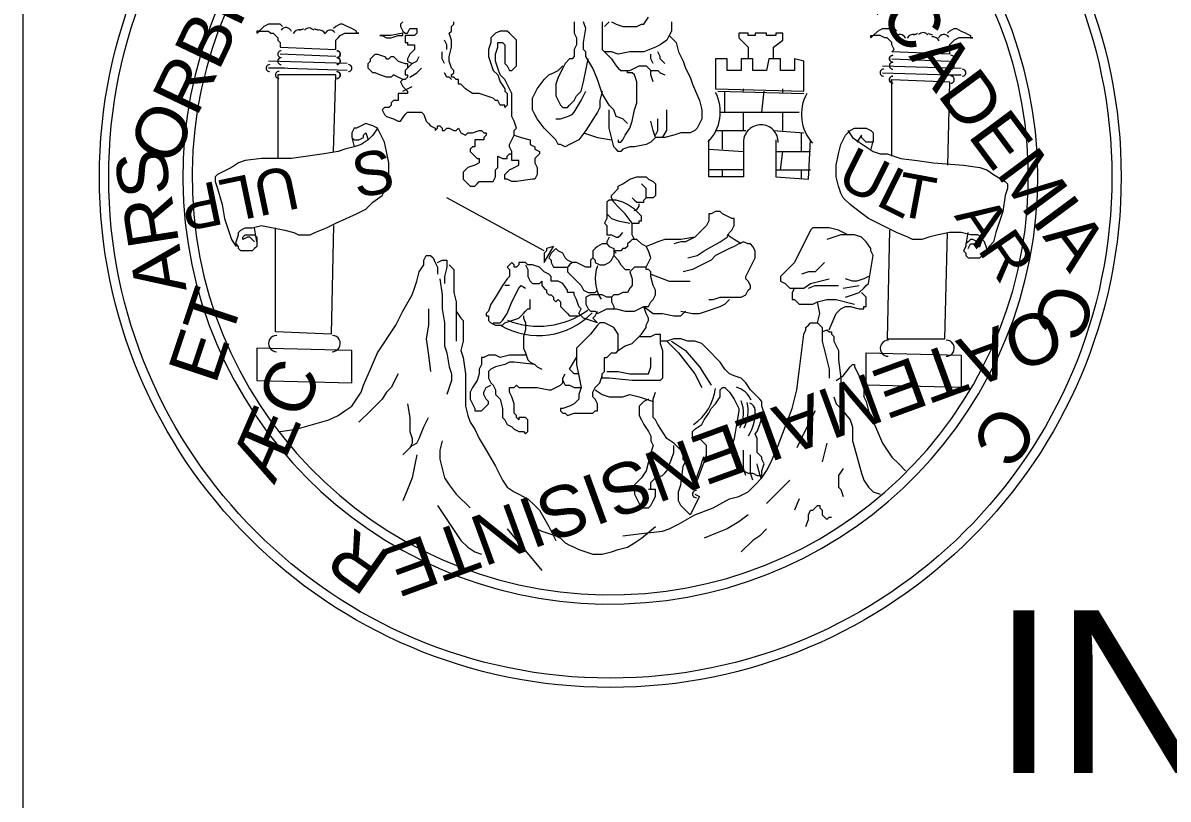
# Model space of a CAD drawing. Header units: millimetres. Extents: x -10 to 320, y -26 to 94.
# Drawn here: x 27.284 to 29.377, y -9.499 to -8.08 of the extents above; entities that cross this region are included whole.
import ezdxf

# ---------------------------------------------------------------- set-up
doc = ezdxf.new("R2010")
doc.units = ezdxf.units.MM
doc.header["$LTSCALE"] = 0.05
for name, color, linetype in [('PDF_0', 7, 'Continuous'), ('PDF_0.2', 7, 'Continuous'), ('PDF_COTAS', 7, 'Continuous'), ('PDF_Text', 7, 'Continuous')]:
    doc.layers.add(name, color=color, linetype=linetype)
doc.styles.add('PDF BaskOldFace', font='arial.ttf')
doc.styles.add('PDF TimesNewRomanPSMT', font='arial.ttf')

msp = doc.modelspace()

# ---------------------------------------------------------------- linework, layer by layer
at = {"layer": 'PDF_0', "lineweight": 18}
msp.add_lwpolyline([(39.2819, -8.3104), (39.2819, -7.3113), (27.2843, -7.3113), (27.2843, -14.9644), (39.2819, -14.9644)], close=True, dxfattribs=at)
at = {"layer": 'PDF_0.2', "lineweight": 9}
for points in [[(28.3596, -8.0775), (28.3681, -8.0818), (28.3808, -8.086), (28.3935, -8.086), (28.4062, -8.086), (28.4147, -8.0818), (28.4189, -8.0818), (28.4274, -8.0691)], [(27.7585, -8.086), (27.7542, -8.0818), (27.7458, -8.0818), (27.7415, -8.0818), (27.7331, -8.0818), (27.7246, -8.086), (27.7161, -8.0945), (27.7119, -8.0945), (27.7119, -8.0987), (27.7161, -8.0945), (27.7246, -8.0945), (27.7331, -8.0945), (27.7373, -8.0987), (27.7415, -8.0987), (27.75, -8.1072), (27.75, -8.1114), (27.7542, -8.1156), (27.7542, -8.1241), (27.8559, -8.1283), (27.8559, -8.1199), (27.8559, -8.1114), (27.8601, -8.1072), (27.8643, -8.1029), (27.8728, -8.0987), (27.877, -8.0987), (27.8855, -8.0987), (27.894, -8.0987), (27.8982, -8.0987), (27.894, -8.0987), (27.894, -8.0945), (27.8855, -8.0902), (27.877, -8.086), (27.8686, -8.0818), (27.8643, -8.0818), (27.8559, -8.086), (27.8516, -8.0902)], [(27.9786, -8.0775), (27.9744, -8.0818), (27.9744, -8.086), (27.9786, -8.0945), (27.9829, -8.0987), (27.9871, -8.0987), (27.9913, -8.0902), (27.9956, -8.0902), (27.9998, -8.0902), (28.004, -8.0902), (28.004, -8.0945), (28.004, -8.0987), (27.9998, -8.1029), (27.9956, -8.1029), (27.9871, -8.1029), (27.9829, -8.1029), (27.9829, -8.1072), (27.9829, -8.1156), (27.9871, -8.1156), (27.9871, -8.1199), (27.9956, -8.1199), (27.9998, -8.1199), (27.9998, -8.1241), (27.9998, -8.1283), (27.9956, -8.1326), (27.9913, -8.1368), (27.9871, -8.1453), (27.9871, -8.1495), (27.9956, -8.1537), (27.9913, -8.158), (27.9871, -8.1622), (27.9829, -8.1664), (27.9829, -8.1707), (27.9829, -8.1749), (27.9871, -8.1749), (27.9871, -8.1791), (27.9829, -8.1834), (27.9786, -8.1834), (27.9744, -8.1876), (27.9786, -8.1961), (27.9829, -8.2003), (27.9871, -8.2045), (27.9871, -8.2088), (27.9829, -8.2088), (27.9786, -8.2088), (27.9744, -8.2088), (27.9702, -8.2088), (27.9702, -8.213), (27.9702, -8.2172), (27.9702, -8.2215), (27.9659, -8.2215), (27.9617, -8.2215), (27.9575, -8.2257), (27.9575, -8.2299), (27.9532, -8.2342), (27.9448, -8.2342), (27.9405, -8.2384), (27.9448, -8.2469), (27.949, -8.2511), (27.9617, -8.2553), (27.9702, -8.2596), (27.9744, -8.2596), (27.9829, -8.2469), (27.9871, -8.2426), (27.9913, -8.2426), (28.004, -8.2426), (28.0125, -8.2426), (28.0167, -8.2469), (28.021, -8.2596), (28.0252, -8.2638), (28.0294, -8.268), (28.0379, -8.2723), (28.0379, -8.2765), (28.0421, -8.2723), (28.0421, -8.268), (28.0464, -8.268), (28.0506, -8.2723), (28.0506, -8.2765), (28.0548, -8.2765), (28.0591, -8.2723), (28.0633, -8.2723), (28.0718, -8.2765), (28.076, -8.2765), (28.0802, -8.2723), (28.0845, -8.2807), (28.0929, -8.285), (28.0972, -8.2807), (28.1056, -8.2807), (28.1183, -8.2765), (28.1226, -8.2765), (28.1268, -8.2807), (28.131, -8.2807), (28.131, -8.285), (28.1268, -8.2892), (28.1268, -8.2934), (28.1226, -8.2934), (28.1183, -8.2934), (28.1099, -8.2934), (28.1099, -8.2977), (28.1099, -8.3061), (28.1056, -8.3061), (28.1014, -8.3104), (28.1014, -8.3146), (28.1056, -8.3188), (28.1099, -8.3231), (28.1141, -8.3273), (28.1183, -8.3273), (28.1183, -8.3315), (28.1183, -8.3358), (28.1099, -8.34), (28.0972, -8.3442), (28.0929, -8.3485), (28.0887, -8.3527), (28.0887, -8.3569), (28.0887, -8.3654), (28.0929, -8.3696), (28.0972, -8.3739), (28.1014, -8.3781), (28.1056, -8.3781), (28.1099, -8.3781), (28.1141, -8.3739), (28.1183, -8.3696), (28.1353, -8.3696), (28.1395, -8.3696), (28.1437, -8.3696), (28.148, -8.3612), (28.148, -8.3569), (28.148, -8.3485), (28.1522, -8.3442), (28.1522, -8.3358), (28.1522, -8.3315), (28.1522, -8.3231), (28.1607, -8.3273), (28.1649, -8.3273), (28.1691, -8.3273), (28.1691, -8.3231), (28.1734, -8.3188), (28.1776, -8.3188), (28.1776, -8.3146), (28.1734, -8.3061), (28.1734, -8.3019), (28.1776, -8.2934), (28.1818, -8.285), (28.1818, -8.2765), (28.1861, -8.2723), (28.1818, -8.2596), (28.1776, -8.2511), (28.1776, -8.2469), (28.1776, -8.2342), (28.1776, -8.2215), (28.1776, -8.2088), (28.1649, -8.1834), (28.1564, -8.1749), (28.1522, -8.1622), (28.148, -8.1495), (28.148, -8.1368), (28.1522, -8.1241), (28.1522, -8.1156), (28.1564, -8.1156), (28.1607, -8.1156), (28.1649, -8.1199), (28.1649, -8.1283), (28.1649, -8.1326), (28.1649, -8.141), (28.1649, -8.1537), (28.1691, -8.158), (28.1734, -8.1664), (28.1776, -8.1664), (28.1818, -8.1622), (28.1861, -8.158), (28.1861, -8.1495), (28.1861, -8.1368), (28.1861, -8.1241), (28.1861, -8.1114), (28.1818, -8.1072), (28.1776, -8.1029), (28.1734, -8.0987), (28.1691, -8.0945), (28.1607, -8.0945), (28.1564, -8.0945), (28.148, -8.0987), (28.1437, -8.1029), (28.1395, -8.1072), (28.1395, -8.1156), (28.1353, -8.1283), (28.1353, -8.141), (28.1437, -8.1664), (28.1522, -8.1749), (28.1564, -8.1876), (28.1649, -8.2003), (28.1649, -8.2045), (28.1691, -8.2088), (28.1691, -8.2215), (28.1691, -8.2299), (28.1649, -8.2342), (28.1649, -8.2299), (28.1564, -8.2299), (28.1522, -8.2215), (28.148, -8.2215), (28.1437, -8.2172), (28.1183, -8.2088), (28.1056, -8.2088), (28.0929, -8.2003), (28.0845, -8.1918), (28.0802, -8.1918), (28.0802, -8.1876), (28.0802, -8.1834), (28.076, -8.1834), (28.0718, -8.1791), (28.0675, -8.1791), (28.0675, -8.1749), (28.0718, -8.1707), (28.0718, -8.1664), (28.0675, -8.1622), (28.0633, -8.1495), (28.0633, -8.1453), (28.0633, -8.141), (28.0675, -8.1241), (28.0675, -8.1114), (28.0633, -8.0987), (28.0675, -8.0945), (28.0675, -8.086), (28.0718, -8.0818), (28.0718, -8.0775)], [(28.2919, -8.0775), (28.2919, -8.0902), (28.2919, -8.0987), (28.2961, -8.1072), (28.2961, -8.1199), (28.2919, -8.1283), (28.2919, -8.141), (28.2877, -8.1453), (28.2834, -8.1453), (28.275, -8.1537), (28.2707, -8.1622), (28.2623, -8.1791), (28.258, -8.1918), (28.258, -8.2003), (28.258, -8.213), (28.2623, -8.2215), (28.2665, -8.2299), (28.2707, -8.2342), (28.275, -8.2342), (28.2792, -8.2342), (28.2834, -8.2299), (28.2919, -8.2215), (28.2961, -8.213), (28.3046, -8.2045), (28.3088, -8.1876), (28.3131, -8.1664), (28.3173, -8.1453)], [(28.3893, -8.2638), (28.3808, -8.2553), (28.3681, -8.2511), (28.3639, -8.2384), (28.3554, -8.2299), (28.3427, -8.2088), (28.3342, -8.1834), (28.3258, -8.1622), (28.3131, -8.141), (28.3131, -8.1326), (28.3088, -8.1283), (28.3088, -8.1156), (28.3131, -8.0902), (28.3088, -8.0775)], [(28.3427, -8.0775), (28.3427, -8.0902), (28.3427, -8.1029), (28.3427, -8.1156), (28.3427, -8.1283), (28.3469, -8.1326), (28.3512, -8.1368), (28.3596, -8.1453), (28.3681, -8.158), (28.3723, -8.1622), (28.3766, -8.1664), (28.3808, -8.1664), (28.3893, -8.1664)], [(28.3469, -8.086), (28.3512, -8.0818), (28.3554, -8.0775)], [(28.4697, -8.0775), (28.4697, -8.0818), (28.4697, -8.086), (28.4697, -8.0945), (28.4655, -8.1029), (28.4612, -8.1114), (28.4485, -8.1199), (28.4401, -8.1241), (28.4189, -8.1326), (28.4062, -8.1326), (28.3935, -8.1326), (28.3723, -8.1368), (28.3596, -8.1326), (28.3469, -8.1326)], [(28.9735, -8.0987), (28.9777, -8.0945), (28.9862, -8.0902), (28.9904, -8.0902), (28.9989, -8.0945), (29.0073, -8.0987), (29.0158, -8.1029), (29.0158, -8.1072), (29.02, -8.1072), (29.0158, -8.1072), (29.0073, -8.1072), (28.9989, -8.1072), (28.9946, -8.1072), (28.9862, -8.1114), (28.9819, -8.1156), (28.9777, -8.1199), (28.9777, -8.1283), (28.9777, -8.1368), (28.8719, -8.1326), (28.8761, -8.1283), (28.8719, -8.1199), (28.8719, -8.1156), (28.8634, -8.1072), (28.8592, -8.1072), (28.8507, -8.1029), (28.8465, -8.1029), (28.838, -8.1029), (28.8338, -8.1072), (28.8338, -8.1029), (28.838, -8.1029), (28.8465, -8.0945), (28.8549, -8.0902), (28.8634, -8.0902), (28.8676, -8.0902), (28.8761, -8.0902), (28.8803, -8.0945)], [(28.0591, -8.1283), (28.0591, -8.1199), (28.0548, -8.1114)], [(28.4655, -8.1029), (28.4782, -8.1156), (28.4824, -8.1326), (28.4909, -8.1495), (28.4951, -8.1622), (28.5036, -8.1791), (28.5078, -8.1918), (28.5205, -8.2215), (28.5247, -8.2384), (28.5247, -8.2553), (28.5205, -8.2638), (28.5163, -8.2723), (28.512, -8.2765), (28.5036, -8.2807), (28.4866, -8.2807), (28.4739, -8.285), (28.457, -8.2892), (28.4401, -8.2892), (28.4316, -8.2977), (28.4231, -8.3019), (28.402, -8.3061), (28.3935, -8.3061), (28.3808, -8.3104), (28.3766, -8.3146), (28.3723, -8.3146), (28.3681, -8.3104), (28.3639, -8.3061), (28.3596, -8.2892), (28.3554, -8.2723), (28.3554, -8.2384)], [(28.656, -8.1453), (28.656, -8.1241), (28.6729, -8.1114), (28.6729, -8.0987), (28.6602, -8.0987), (28.6602, -8.1029), (28.6433, -8.1029), (28.6433, -8.0987), (28.6348, -8.0987), (28.6221, -8.0987), (28.6221, -8.1029), (28.6094, -8.1029), (28.6094, -8.0987), (28.5925, -8.0987), (28.5925, -8.1072), (28.6094, -8.1241), (28.6094, -8.1453)], [(27.8559, -8.141), (27.7542, -8.1368)], [(27.9786, -8.1834), (27.9702, -8.1791), (27.9617, -8.1749), (27.9575, -8.1791), (27.9532, -8.1791), (27.949, -8.1791), (27.9363, -8.1749), (27.9278, -8.1707), (27.9236, -8.1707), (27.9194, -8.1664), (27.9151, -8.1622), (27.9151, -8.158), (27.9151, -8.1537), (27.9194, -8.1495), (27.9194, -8.1453), (27.9236, -8.141), (27.9278, -8.1368), (27.9321, -8.1368), (27.9448, -8.141), (27.949, -8.1453), (27.9532, -8.1453), (27.9575, -8.141), (27.9617, -8.141), (27.9702, -8.1495), (27.9829, -8.1537), (27.9871, -8.1537), (27.9871, -8.1622)], [(28.0548, -8.1537), (28.0506, -8.1453), (28.0506, -8.1326)], [(28.4358, -8.1537), (28.4316, -8.1453), (28.4316, -8.1368)], [(28.457, -8.1537), (28.4485, -8.1453), (28.4485, -8.141), (28.4443, -8.1326)], [(27.877, -8.1537), (27.7331, -8.1495)], [(27.9956, -8.1537), (28.004, -8.1495), (28.0083, -8.141)], [(28.3427, -8.2045), (28.3385, -8.2215), (28.3385, -8.2342), (28.3342, -8.2426), (28.3131, -8.2765), (28.3004, -8.2934), (28.2919, -8.2977), (28.2834, -8.3019), (28.275, -8.3061), (28.2665, -8.3019), (28.2623, -8.3019), (28.258, -8.2934), (28.2496, -8.285), (28.2453, -8.2807), (28.2369, -8.2723), (28.2242, -8.2553), (28.2199, -8.2469), (28.2157, -8.2384), (28.2157, -8.2257), (28.2157, -8.2172), (28.2199, -8.2088), (28.2242, -8.2003), (28.2369, -8.1834), (28.2453, -8.1749), (28.2538, -8.1707), (28.2623, -8.1664), (28.2707, -8.158)], [(28.3723, -8.2934), (28.3723, -8.2977), (28.3766, -8.2977), (28.3808, -8.2934), (28.385, -8.285), (28.3935, -8.2723), (28.3977, -8.2596), (28.402, -8.2384), (28.4062, -8.2257), (28.4062, -8.213), (28.4062, -8.2003), (28.4062, -8.1876), (28.402, -8.1749), (28.3977, -8.1707), (28.3935, -8.1707), (28.3893, -8.1707), (28.3893, -8.1664), (28.3935, -8.1664), (28.4104, -8.158), (28.4189, -8.158), (28.4231, -8.158), (28.4274, -8.1622), (28.4316, -8.1664)], [(28.8549, -8.158), (28.9989, -8.1622)], [(28.8719, -8.1453), (28.9777, -8.1495)], [(27.7627, -8.1622), (27.7331, -8.1622)], [(27.877, -8.1664), (27.75, -8.1622)], [(27.8516, -8.3146), (27.8559, -8.1749), (27.75, -8.1749), (27.75, -8.3273)], [(27.9913, -8.1791), (28.004, -8.1707), (28.0125, -8.1622)], [(28.0675, -8.1834), (28.0633, -8.1791), (28.0591, -8.1791), (28.0548, -8.1707)], [(28.4358, -8.1876), (28.4316, -8.1749), (28.4316, -8.1664), (28.4358, -8.1664), (28.4443, -8.1664), (28.4485, -8.1707), (28.457, -8.1749)], [(28.8549, -8.1707), (28.9777, -8.1749)], [(28.965, -8.1749), (28.9989, -8.1749)], [(27.9786, -8.2045), (27.9871, -8.2003), (27.9956, -8.1961)], [(28.6009, -8.2045), (28.6009, -8.2003)], [(28.6729, -8.2088), (28.6729, -8.2003)], [(28.8719, -8.3231), (28.8719, -8.1834), (28.9777, -8.1876), (28.9735, -8.34)], [(28.258, -8.2553), (28.2665, -8.2553), (28.2792, -8.2511), (28.2877, -8.2469), (28.2919, -8.2426), (28.3046, -8.2215), (28.3131, -8.2045)], [(28.5544, -8.2045), (28.711, -8.2088)], [(28.5671, -8.2426), (28.5671, -8.2045)], [(28.6348, -8.2426), (28.639, -8.2045)], [(28.7068, -8.2088), (28.7068, -8.2088)], [(28.4528, -8.2892), (28.4612, -8.2765), (28.4612, -8.2469), (28.4612, -8.2384)], [(28.5586, -8.2426), (28.7025, -8.2426)], [(28.6009, -8.2765), (28.6009, -8.2426)], [(28.6729, -8.2765), (28.6729, -8.2426)], [(27.7077, -8.4797), (27.7034, -8.4755), (27.6992, -8.4712), (27.695, -8.4712), (27.6865, -8.4755), (27.6865, -8.4712), (27.6907, -8.467), (27.695, -8.467), (27.7034, -8.467), (27.7077, -8.467), (27.7119, -8.4712), (27.7119, -8.4797), (27.7119, -8.4839), (27.7119, -8.4882), (27.7077, -8.4924), (27.7034, -8.4966), (27.6992, -8.4966), (27.695, -8.4966), (27.6865, -8.4966), (27.6823, -8.4966), (27.678, -8.4924), (27.678, -8.4882), (27.6738, -8.4839), (27.6738, -8.4797), (27.678, -8.467), (27.678, -8.4628), (27.6823, -8.4585), (27.6907, -8.4543), (27.7034, -8.4543), (27.7204, -8.4501), (27.7415, -8.4543), (27.7627, -8.4585), (27.7796, -8.4628), (27.7881, -8.467), (27.8008, -8.467), (27.8093, -8.467), (27.8177, -8.4628), (27.8389, -8.4543), (27.8559, -8.4458), (27.894, -8.4289), (27.9109, -8.4204), (27.9236, -8.4077), (27.9405, -8.395), (27.9448, -8.3866), (27.949, -8.3781), (27.9532, -8.3569), (27.9532, -8.3358), (27.949, -8.3146), (27.9448, -8.2977), (27.9405, -8.2892), (27.9363, -8.2807), (27.9321, -8.2723), (27.9236, -8.268), (27.9109, -8.2638), (27.9024, -8.268), (27.894, -8.2723), (27.8897, -8.2723), (27.8855, -8.2807), (27.8855, -8.285), (27.8855, -8.2892), (27.8897, -8.2934), (27.894, -8.2934), (27.8982, -8.2934), (27.9067, -8.2892), (27.9067, -8.285), (27.9109, -8.2807), (27.9151, -8.2934)], [(28.4401, -8.2892), (28.4358, -8.2765), (28.4316, -8.2596)], [(28.4401, -8.285), (28.4443, -8.2765), (28.4443, -8.2553)], [(27.9321, -8.2723), (27.9236, -8.285), (27.9151, -8.2934), (27.9024, -8.3019), (27.8897, -8.3061), (27.8728, -8.3104), (27.8601, -8.3146), (27.8347, -8.3188), (27.805, -8.3231), (27.7754, -8.3273), (27.7204, -8.3273), (27.6907, -8.3315), (27.678, -8.3358), (27.6653, -8.3442), (27.6399, -8.3569), (27.6357, -8.3612), (27.6357, -8.3696), (27.6399, -8.3823), (27.6484, -8.412), (27.6526, -8.4374), (27.6569, -8.4501), (27.6611, -8.4628), (27.6653, -8.4755), (27.6738, -8.4882)], [(28.1818, -8.285), (28.1945, -8.2892), (28.2115, -8.2934), (28.2115, -8.3019), (28.2199, -8.3061), (28.2199, -8.3104), (28.2284, -8.3146), (28.2284, -8.3188), (28.2242, -8.3231), (28.2199, -8.3273), (28.2199, -8.3358), (28.2242, -8.3442), (28.2242, -8.3485), (28.2242, -8.3569), (28.2199, -8.3654), (28.2157, -8.3654), (28.1861, -8.3696), (28.1776, -8.3696), (28.1691, -8.3654), (28.1649, -8.3654), (28.1649, -8.3612), (28.1649, -8.3569), (28.1691, -8.3527), (28.1734, -8.3485), (28.1818, -8.3442), (28.1903, -8.34), (28.1903, -8.3358), (28.1903, -8.3315), (28.1861, -8.3315), (28.1776, -8.3315), (28.1776, -8.3273), (28.1776, -8.3231), (28.1776, -8.3146)], [(28.3088, -8.2807), (28.3215, -8.285), (28.3342, -8.2892), (28.3596, -8.2934)], [(28.5501, -8.2765), (28.6052, -8.2765)], [(28.5628, -8.3104), (28.5628, -8.2765)], [(28.656, -8.2765), (28.711, -8.2807)], [(28.7068, -8.3146), (28.7068, -8.2807)], [(29.0116, -8.4924), (29.0158, -8.4839), (29.02, -8.4839), (29.0243, -8.4839), (29.0285, -8.4882), (29.0327, -8.4882), (29.0327, -8.4839), (29.0285, -8.4797), (29.02, -8.4755), (29.0158, -8.4755), (29.0116, -8.4797), (29.0073, -8.4839), (29.0073, -8.4882), (29.0031, -8.4966), (29.0073, -8.5009), (29.0073, -8.5051), (29.0116, -8.5093), (29.02, -8.5093), (29.0243, -8.5093), (29.0285, -8.5093), (29.0327, -8.5093), (29.037, -8.5051), (29.0412, -8.5009), (29.0454, -8.4966), (29.0454, -8.4924), (29.0412, -8.4797), (29.037, -8.4755), (29.037, -8.4712), (29.0285, -8.467), (29.0158, -8.467), (28.9989, -8.4628), (28.9777, -8.4628), (28.9565, -8.467), (28.9396, -8.4712), (28.9269, -8.4755), (28.9184, -8.4755), (28.91, -8.4755), (28.9015, -8.4712), (28.8803, -8.4628), (28.8634, -8.4543), (28.8295, -8.4374), (28.8126, -8.4247), (28.7957, -8.412), (28.783, -8.3993), (28.7787, -8.3908), (28.7745, -8.3781), (28.7703, -8.3612), (28.7703, -8.34), (28.7745, -8.3188), (28.7787, -8.3019), (28.783, -8.2934), (28.7872, -8.285), (28.7957, -8.2765), (28.8041, -8.2723), (28.8126, -8.2723), (28.8253, -8.2723), (28.8338, -8.2765), (28.838, -8.2807), (28.838, -8.285), (28.838, -8.2892), (28.838, -8.2977), (28.8338, -8.2977), (28.8295, -8.2977), (28.8253, -8.2977), (28.8211, -8.2934), (28.8168, -8.2892), (28.8168, -8.285), (28.8084, -8.2977)], [(28.7914, -8.2765), (28.7999, -8.2892), (28.8126, -8.2977), (28.8253, -8.3061), (28.838, -8.3146), (28.8507, -8.3188), (28.8634, -8.3188), (28.8888, -8.3273), (28.9184, -8.3315), (28.9481, -8.3358), (29.0031, -8.34), (29.0327, -8.3442), (29.0454, -8.3485), (29.0581, -8.3569), (29.0793, -8.3696), (29.0835, -8.3739), (29.0835, -8.3823), (29.0793, -8.395), (29.0751, -8.4247), (29.0666, -8.4501), (29.0624, -8.4628), (29.0581, -8.4797), (29.0497, -8.4882), (29.0412, -8.5009)], [(27.8855, -8.2892), (27.8897, -8.3061)], [(28.6009, -8.2934), (28.6009, -8.3612), (28.5374, -8.3612), (28.5374, -8.2934)], [(28.6602, -8.2934), (28.6602, -8.3612), (28.7195, -8.3654), (28.7237, -8.2934)], [(28.838, -8.2934), (28.8338, -8.3104)], [(28.5374, -8.3104), (28.6009, -8.3146), (28.6009, -8.3485), (28.5374, -8.3485)], [(28.6602, -8.3146), (28.7237, -8.3146)], [(28.6687, -8.3485), (28.6729, -8.3146)], [(28.5628, -8.3612), (28.5628, -8.3485)], [(28.6602, -8.3485), (28.7237, -8.3485)], [(28.7068, -8.3654), (28.7068, -8.3485)], [(28.3977, -8.4458), (28.385, -8.4289), (28.3723, -8.4162), (28.3639, -8.4077), (28.3596, -8.3993), (28.3596, -8.395), (28.3639, -8.3908), (28.3723, -8.3823), (28.3723, -8.3781), (28.3808, -8.3739), (28.3935, -8.3654), (28.4062, -8.3612), (28.4231, -8.3612), (28.4274, -8.3654), (28.4358, -8.3696), (28.4401, -8.3739), (28.4401, -8.3823), (28.4401, -8.3866), (28.4401, -8.3908), (28.4401, -8.395), (28.4358, -8.3993), (28.4316, -8.3993), (28.4231, -8.3993)], [(28.3977, -8.3993), (28.402, -8.4035), (28.4062, -8.4077), (28.4104, -8.4077), (28.4147, -8.4077), (28.4189, -8.4077), (28.4189, -8.4035), (28.4231, -8.3993), (28.4231, -8.3908), (28.4231, -8.3823), (28.4189, -8.3781), (28.4147, -8.3739)], [(28.2369, -8.4966), (28.0591, -8.3993)], [(28.402, -8.4755), (28.3977, -8.467), (28.3977, -8.4501), (28.3977, -8.4458), (28.402, -8.4458), (28.4104, -8.4458), (28.4104, -8.4416), (28.4147, -8.4416), (28.4147, -8.4331), (28.4104, -8.4289), (28.402, -8.4204), (28.3893, -8.412), (28.3808, -8.4077), (28.3681, -8.4035), (28.3639, -8.4035), (28.3554, -8.4035), (28.3512, -8.4077), (28.3512, -8.4162), (28.3512, -8.4204), (28.3512, -8.4289), (28.3554, -8.4331), (28.3596, -8.4374), (28.3723, -8.4416), (28.3935, -8.4458)], [(28.3512, -8.4289), (28.3512, -8.4374), (28.3469, -8.4458), (28.3512, -8.4501), (28.3512, -8.4543), (28.3512, -8.4628), (28.3512, -8.467), (28.3554, -8.467), (28.3596, -8.467), (28.3681, -8.4712), (28.3723, -8.4712), (28.3766, -8.467), (28.3808, -8.4628)], [(28.4993, -8.5093), (28.5163, -8.5051), (28.529, -8.4966), (28.5586, -8.4797), (28.5713, -8.4712), (28.5755, -8.4628), (28.5798, -8.4585), (28.584, -8.4501), (28.584, -8.4416), (28.584, -8.4374), (28.5798, -8.4374), (28.5713, -8.4331), (28.5628, -8.4289), (28.5586, -8.4247), (28.5501, -8.4247), (28.5417, -8.4289), (28.5374, -8.4289), (28.5374, -8.4331), (28.5374, -8.4416), (28.5332, -8.4501), (28.529, -8.4543), (28.5163, -8.467), (28.512, -8.4712), (28.5036, -8.4755), (28.4951, -8.4797), (28.4866, -8.4797), (28.4739, -8.4839)], [(27.8516, -8.4501), (27.8474, -8.649), (27.7458, -8.6448), (27.7458, -8.4543)], [(27.7119, -8.4797), (27.7077, -8.4543)], [(28.3554, -8.4712), (28.3512, -8.4797), (28.3512, -8.4839), (28.3554, -8.4882), (28.3639, -8.4924), (28.3639, -8.4966), (28.3681, -8.5009)], [(28.512, -8.4712), (28.4866, -8.4755), (28.4782, -8.4755), (28.4655, -8.4755), (28.4612, -8.4755), (28.457, -8.4755), (28.4443, -8.4797), (28.4358, -8.4839), (28.4231, -8.4882)], [(28.5967, -8.4839), (28.584, -8.4755), (28.5713, -8.467)], [(28.7914, -8.467), (28.7745, -8.4585), (28.7576, -8.4543), (28.7491, -8.4543), (28.7364, -8.4543), (28.7279, -8.4543), (28.7237, -8.4585), (28.6941, -8.5178), (28.6856, -8.5263), (28.6814, -8.5305), (28.6729, -8.539), (28.6687, -8.5432), (28.6687, -8.5474), (28.6687, -8.5517), (28.6771, -8.5559), (28.6856, -8.5644), (28.6941, -8.5644), (28.7025, -8.5644), (28.711, -8.5644), (28.7237, -8.5559), (28.7406, -8.5517), (28.7576, -8.5474)], [(28.7872, -8.5813), (28.7999, -8.5771), (28.8126, -8.5728), (28.8211, -8.5644), (28.8253, -8.5601), (28.8295, -8.5559), (28.838, -8.5051), (28.8338, -8.4966), (28.8338, -8.4924), (28.8253, -8.4797), (28.8168, -8.4712), (28.8041, -8.467), (28.7914, -8.467), (28.7787, -8.467), (28.766, -8.4712), (28.7533, -8.4755)], [(28.8676, -8.4585), (28.8634, -8.6575), (28.9692, -8.6575), (28.9735, -8.4628)], [(29.0073, -8.4882), (29.0116, -8.4628)], [(28.2877, -8.5178), (28.2792, -8.5136), (28.275, -8.5093), (28.2707, -8.5009), (28.2623, -8.4966), (28.258, -8.4924), (28.2538, -8.4966), (28.2496, -8.5009), (28.2453, -8.5093), (28.2496, -8.5136), (28.2496, -8.5178), (28.2538, -8.5263), (28.258, -8.5263), (28.2665, -8.5263), (28.2792, -8.5263)], [(28.3512, -8.4839), (28.3427, -8.4839), (28.3342, -8.4882), (28.33, -8.4924), (28.3258, -8.4966), (28.3258, -8.5009), (28.3258, -8.5093), (28.33, -8.5136), (28.33, -8.5178), (28.3385, -8.522), (28.3427, -8.522), (28.3469, -8.522), (28.3554, -8.5178), (28.3596, -8.5136), (28.3639, -8.5051)], [(28.4231, -8.5263), (28.4274, -8.5178), (28.4316, -8.5093), (28.4274, -8.4966), (28.4231, -8.4882), (28.4147, -8.4839), (28.4062, -8.4755), (28.402, -8.4755), (28.3977, -8.4755), (28.3935, -8.4797), (28.3893, -8.4839), (28.3893, -8.4882), (28.385, -8.4924), (28.3808, -8.4924), (28.3766, -8.4966), (28.3639, -8.4966), (28.3639, -8.5009), (28.3639, -8.5051), (28.3723, -8.5136), (28.3766, -8.522), (28.385, -8.5305), (28.3893, -8.5305), (28.3935, -8.5305)], [(28.5374, -8.5855), (28.5459, -8.5855), (28.5586, -8.5813), (28.5755, -8.5813), (28.5882, -8.5813), (28.5967, -8.5813), (28.6052, -8.5771), (28.6094, -8.5686), (28.6136, -8.5644), (28.6136, -8.5601), (28.6094, -8.5517), (28.6052, -8.5474), (28.6052, -8.5432), (28.6094, -8.5347), (28.6179, -8.5178), (28.6221, -8.5093), (28.6221, -8.4966), (28.6179, -8.4882), (28.6136, -8.4839), (28.6094, -8.4839), (28.6009, -8.4797), (28.5925, -8.4839), (28.584, -8.4882), (28.5755, -8.4924), (28.5586, -8.5009), (28.5501, -8.5051), (28.5417, -8.5136), (28.5332, -8.5178), (28.5247, -8.522), (28.5078, -8.5305), (28.4909, -8.5347)], [(27.7542, -8.8268), (27.7839, -8.8226), (27.8135, -8.8141), (27.8432, -8.8057), (27.8601, -8.7972), (27.8728, -8.7887), (27.8855, -8.7803), (27.894, -8.7676), (27.9024, -8.7549), (27.9067, -8.7422), (27.9194, -8.7125), (27.9321, -8.6829), (27.9659, -8.6321), (27.9786, -8.6067), (27.9956, -8.5771), (27.9998, -8.5644), (28.004, -8.5517), (28.0083, -8.5347), (28.0167, -8.522), (28.0167, -8.5136), (28.021, -8.5051), (28.0252, -8.5051), (28.0294, -8.5051), (28.0337, -8.5093), (28.0379, -8.5178), (28.0421, -8.5263), (28.0421, -8.5305), (28.0421, -8.539)], [(28.0421, -8.5178), (28.0506, -8.5136), (28.0548, -8.5136), (28.0591, -8.5136), (28.0591, -8.5178), (28.0591, -8.522), (28.0591, -8.5263), (28.0548, -8.5432), (28.0548, -8.5559)], [(28.3258, -8.5093), (28.3215, -8.5136), (28.3215, -8.5178), (28.3215, -8.522), (28.3215, -8.5263), (28.3173, -8.5263), (28.3131, -8.5263), (28.3046, -8.522), (28.2961, -8.5178), (28.2919, -8.5178), (28.2877, -8.5178), (28.2834, -8.522), (28.2792, -8.5263), (28.2792, -8.5305), (28.2792, -8.5347), (28.3046, -8.5601), (28.3088, -8.5686), (28.3173, -8.5728), (28.3215, -8.5728), (28.3258, -8.5728), (28.33, -8.5728), (28.3342, -8.5686)], [(28.0633, -8.522), (28.0675, -8.5263), (28.0718, -8.5305), (28.0718, -8.5347), (28.0718, -8.5559), (28.0718, -8.5728), (28.076, -8.5898), (28.076, -8.6279), (28.076, -8.6617)], [(28.3342, -8.6279), (28.3215, -8.6236), (28.3088, -8.6194), (28.3046, -8.6152), (28.3004, -8.6109), (28.3046, -8.6025), (28.3004, -8.5982), (28.2961, -8.5855), (28.2919, -8.5771), (28.2919, -8.5728), (28.2877, -8.5728), (28.2834, -8.5728), (28.2792, -8.5728), (28.2792, -8.5686), (28.2707, -8.5559), (28.2623, -8.5517), (28.258, -8.5517), (28.2538, -8.5517), (28.2496, -8.5517), (28.2496, -8.5432), (28.2453, -8.539), (28.2369, -8.5347), (28.2284, -8.5263), (28.2157, -8.522), (28.2072, -8.522), (28.203, -8.5178), (28.1945, -8.5178), (28.1903, -8.5178), (28.1903, -8.522), (28.1861, -8.5263), (28.1818, -8.5263), (28.1818, -8.522), (28.1776, -8.5178), (28.1734, -8.522), (28.1691, -8.5263), (28.1734, -8.5305), (28.1734, -8.5347), (28.1734, -8.5432), (28.1691, -8.5474), (28.1607, -8.5601), (28.148, -8.5813), (28.1395, -8.594), (28.1353, -8.6067), (28.131, -8.6109), (28.131, -8.6152), (28.1353, -8.6152), (28.1353, -8.6236), (28.1395, -8.6279), (28.148, -8.6321), (28.1522, -8.6321), (28.1607, -8.6321), (28.1649, -8.6279), (28.1776, -8.6236), (28.1903, -8.6194), (28.1988, -8.6109), (28.203, -8.6067), (28.2072, -8.6025), (28.2115, -8.6025), (28.2115, -8.5982), (28.2115, -8.594), (28.2115, -8.5855)], [(28.203, -8.522), (28.2072, -8.5305), (28.2072, -8.5432), (28.2115, -8.5517), (28.2157, -8.5559), (28.2199, -8.5559), (28.2284, -8.5559), (28.2326, -8.5517), (28.2326, -8.5559), (28.2326, -8.5601), (28.2369, -8.5644), (28.2411, -8.5686), (28.2411, -8.5728), (28.2453, -8.5771), (28.2496, -8.5771), (28.2538, -8.5813), (28.2538, -8.5855), (28.258, -8.5898), (28.2623, -8.5855), (28.2665, -8.5898), (28.2665, -8.594), (28.2665, -8.5982), (28.2707, -8.6025), (28.275, -8.6067), (28.2792, -8.6109), (28.2834, -8.6152), (28.2919, -8.6152), (28.3004, -8.6152)], [(28.7491, -8.5178), (28.7406, -8.5263), (28.7322, -8.5347), (28.7195, -8.5347), (28.7068, -8.539)], [(28.0464, -8.5474), (28.0506, -8.5771), (28.0506, -8.6025), (28.0548, -8.6279), (28.0548, -8.6533), (28.0548, -8.6702), (28.0591, -8.6829), (28.0633, -8.7083), (28.0675, -8.721), (28.0675, -8.7337), (28.0591, -8.7591)], [(28.4316, -8.539), (28.4655, -8.5517), (28.5036, -8.5517)], [(28.8295, -8.5432), (28.8211, -8.5474), (28.8084, -8.5517), (28.7999, -8.5517), (28.7872, -8.5474)], [(28.1437, -8.6279), (28.1564, -8.6279), (28.1607, -8.6236), (28.1691, -8.6109), (28.1776, -8.5898), (28.1903, -8.5644), (28.1945, -8.5601), (28.203, -8.5644)], [(28.1734, -8.5601), (28.1691, -8.5601), (28.1649, -8.5601)], [(28.3596, -8.5813), (28.3512, -8.5813), (28.3427, -8.5771), (28.33, -8.5771), (28.3215, -8.5771), (28.3131, -8.5813), (28.3131, -8.5855), (28.3131, -8.594), (28.3173, -8.6025), (28.3215, -8.6067), (28.33, -8.6067), (28.3342, -8.6109), (28.3427, -8.6067), (28.3512, -8.6025), (28.3554, -8.6025), (28.3639, -8.6025)], [(28.6941, -8.5644), (28.6898, -8.5728), (28.6898, -8.5771), (28.6898, -8.5813), (28.6898, -8.5855), (28.6941, -8.5855), (28.7025, -8.594), (28.711, -8.594), (28.7195, -8.594), (28.7279, -8.594), (28.7364, -8.5898), (28.7533, -8.5855), (28.7618, -8.5855), (28.7703, -8.5855), (28.8041, -8.594)], [(28.7195, -8.5644), (28.7322, -8.5601), (28.7449, -8.5601), (28.7618, -8.5601), (28.7745, -8.5601)], [(28.7576, -8.6406), (28.7703, -8.6109), (28.7745, -8.6067), (28.7787, -8.6025), (28.7872, -8.5982), (28.7957, -8.5982), (28.8126, -8.6025), (28.8211, -8.6025), (28.8211, -8.5982), (28.8253, -8.5982), (28.8253, -8.594), (28.8253, -8.5898), (28.8253, -8.5813), (28.8211, -8.5771), (28.8168, -8.5728)], [(28.783, -8.5644), (28.8126, -8.5601)], [(28.3723, -8.6787), (28.385, -8.6702), (28.3977, -8.666), (28.4062, -8.6575), (28.4147, -8.649), (28.4231, -8.6363), (28.4231, -8.6321), (28.4274, -8.6236), (28.4274, -8.6194), (28.4231, -8.6109), (28.4189, -8.5982), (28.4358, -8.6109), (28.4443, -8.6109), (28.4528, -8.6109), (28.4739, -8.6152), (28.4866, -8.6152), (28.4909, -8.6109), (28.4951, -8.6067)], [(28.4866, -8.6067), (28.5078, -8.6109), (28.5163, -8.6109), (28.5205, -8.6109), (28.5332, -8.6067), (28.5586, -8.5982), (28.5671, -8.594), (28.5755, -8.5855)], [(28.7364, -8.6279), (28.7406, -8.6109), (28.7364, -8.5898)], [(28.0252, -8.6025), (28.0252, -8.6321), (28.021, -8.6575), (28.0252, -8.6871), (28.0294, -8.7168)], [(28.076, -8.6067), (28.0845, -8.6194), (28.0887, -8.6236), (28.0887, -8.6321), (28.0887, -8.6448), (28.0887, -8.6617), (28.0845, -8.6787), (28.0887, -8.6914), (28.0929, -8.721), (28.0929, -8.7506), (28.0929, -8.7803), (28.0972, -8.7972), (28.1014, -8.8099), (28.1099, -8.8226), (28.1183, -8.8395), (28.131, -8.8607), (28.148, -8.8903), (28.1607, -8.9157), (28.1691, -8.9284), (28.1818, -8.9369), (28.2072, -8.9496), (28.2199, -8.9623), (28.2284, -8.9708), (28.2453, -9.0004), (28.258, -9.0258)], [(28.1988, -8.6152), (28.1988, -8.6194), (28.203, -8.6279), (28.203, -8.6406), (28.1988, -8.6533), (28.1988, -8.6702), (28.1988, -8.6744), (28.203, -8.6829), (28.2072, -8.6956), (28.2115, -8.6998), (28.2199, -8.7041), (28.2242, -8.7083), (28.2326, -8.7125)], [(28.4104, -8.6533), (28.4316, -8.6533), (28.4401, -8.649), (28.4485, -8.649), (28.4485, -8.6533), (28.4485, -8.6617), (28.4485, -8.666), (28.4528, -8.6787), (28.4528, -8.6998), (28.4528, -8.721), (28.4528, -8.7252), (28.4528, -8.7295), (28.4485, -8.7337), (28.4401, -8.7337), (28.4189, -8.7337), (28.3977, -8.7337), (28.3554, -8.7295), (28.3427, -8.7295), (28.3427, -8.721), (28.3469, -8.7168), (28.3469, -8.7083), (28.3469, -8.7041), (28.3469, -8.6956), (28.3469, -8.6914), (28.3512, -8.6914), (28.3596, -8.6829), (28.3681, -8.6829), (28.3723, -8.6787), (28.3723, -8.6744), (28.3723, -8.6702), (28.3723, -8.6575), (28.3723, -8.649), (28.3639, -8.6363), (28.3554, -8.6321), (28.3469, -8.6279), (28.3385, -8.6279), (28.3342, -8.6321), (28.3215, -8.649), (28.3088, -8.6617), (28.3004, -8.6702), (28.2961, -8.6744), (28.2961, -8.6829), (28.2961, -8.7041), (28.3004, -8.7252), (28.3046, -8.7464), (28.3004, -8.7591), (28.3004, -8.7676), (28.2961, -8.7718), (28.2919, -8.776), (28.2834, -8.7803), (28.2707, -8.7845), (28.2665, -8.7845), (28.2665, -8.7887), (28.2707, -8.793), (28.275, -8.793), (28.2792, -8.7972), (28.2919, -8.793), (28.3046, -8.793), (28.3131, -8.793), (28.3258, -8.793), (28.33, -8.7887), (28.3342, -8.7887), (28.3342, -8.7803), (28.3342, -8.776), (28.33, -8.7676), (28.3258, -8.7633), (28.3258, -8.7549), (28.33, -8.7464), (28.3385, -8.7379), (28.3427, -8.7252)], [(28.3808, -9.0173), (28.4147, -9.0131), (28.4528, -9.0089), (28.4655, -9.0046), (28.4824, -8.9962), (28.512, -8.9792), (28.5459, -8.9665), (28.5755, -8.9496), (28.5925, -8.9454), (28.6094, -8.9369), (28.6221, -8.9242), (28.6348, -8.9115), (28.6433, -8.8988), (28.6517, -8.8819), (28.6644, -8.8522), (28.6898, -8.7845), (28.6941, -8.7676), (28.6983, -8.7506), (28.7025, -8.7168), (28.7068, -8.6829), (28.711, -8.649), (28.7152, -8.6406), (28.7152, -8.6363), (28.7195, -8.6321), (28.7237, -8.6279), (28.7279, -8.6279), (28.7322, -8.6279), (28.7364, -8.6279), (28.7406, -8.6321), (28.7449, -8.6363), (28.7449, -8.6448), (28.7449, -8.6533), (28.7449, -8.6617), (28.7533, -8.6956), (28.7576, -8.7125), (28.7576, -8.7295)], [(28.7449, -8.6448), (28.7533, -8.6406), (28.7576, -8.6448), (28.7618, -8.6448), (28.7618, -8.649), (28.766, -8.6533), (28.766, -8.6617), (28.7745, -8.6787), (28.7745, -8.6956), (28.7787, -8.7295), (28.7787, -8.7464), (28.7787, -8.7633)], [(28.512, -8.9284), (28.529, -8.8819), (28.5332, -8.8692), (28.5332, -8.8565), (28.5332, -8.8522), (28.529, -8.848), (28.5247, -8.8438), (28.5205, -8.8395), (28.512, -8.8395), (28.5078, -8.8353), (28.5078, -8.8311), (28.5078, -8.8268), (28.512, -8.8226), (28.5247, -8.8141), (28.529, -8.8057), (28.5374, -8.793), (28.5417, -8.7845), (28.5501, -8.776), (28.5586, -8.7633), (28.5586, -8.7506), (28.5628, -8.7464), (28.5671, -8.7464), (28.5713, -8.7506), (28.5755, -8.7549), (28.584, -8.7676), (28.5882, -8.776), (28.5925, -8.7845), (28.5925, -8.7887), (28.5882, -8.8141), (28.584, -8.8395), (28.5798, -8.8522), (28.5798, -8.8649), (28.584, -8.8776), (28.5882, -8.8861), (28.5925, -8.8946), (28.5967, -8.8946), (28.6009, -8.8946), (28.6009, -8.8988), (28.6094, -8.903), (28.6136, -8.903), (28.6179, -8.903), (28.6263, -8.9073), (28.6306, -8.9073), (28.6348, -8.9073), (28.6348, -8.903), (28.6348, -8.8988), (28.639, -8.8861), (28.6348, -8.8776), (28.6348, -8.8734), (28.6263, -8.8649), (28.6263, -8.8522), (28.6263, -8.8395), (28.6221, -8.8311), (28.6263, -8.8268), (28.6306, -8.8141), (28.6348, -8.8014), (28.639, -8.793), (28.6348, -8.7803), (28.6348, -8.7718), (28.6306, -8.7676), (28.6136, -8.7506), (28.6052, -8.7379), (28.6009, -8.7337), (28.5967, -8.7295), (28.584, -8.7252), (28.5755, -8.721), (28.5671, -8.7125), (28.5586, -8.6998), (28.5501, -8.6914), (28.5417, -8.6829), (28.5332, -8.6744), (28.5247, -8.666), (28.512, -8.6617), (28.4993, -8.6617), (28.4866, -8.6575), (28.4739, -8.6575), (28.4612, -8.6617), (28.4485, -8.6617)], [(28.4612, -8.6617), (28.4824, -8.6829), (28.512, -8.721), (28.5247, -8.7464)], [(28.4697, -8.6617), (28.4951, -8.6787), (28.5205, -8.7083), (28.5417, -8.7422)], [(28.203, -8.6871), (28.1861, -8.6871), (28.1734, -8.6871), (28.1564, -8.6914), (28.148, -8.6871), (28.1395, -8.6871), (28.1353, -8.6871), (28.1268, -8.6914), (28.1226, -8.6914), (28.1226, -8.6956), (28.1226, -8.7041), (28.1183, -8.7125), (28.1183, -8.721), (28.1141, -8.7337), (28.1056, -8.7464), (28.1014, -8.7549), (28.1014, -8.7633), (28.1014, -8.7676), (28.1056, -8.776), (28.1099, -8.7845), (28.1099, -8.7887), (28.1141, -8.7887), (28.1183, -8.7887), (28.1226, -8.7887), (28.131, -8.7803), (28.1353, -8.776), (28.1353, -8.7718), (28.131, -8.7676), (28.1268, -8.7591), (28.1268, -8.7549), (28.131, -8.7464), (28.1395, -8.7422)], [(28.2199, -8.7041), (28.1818, -8.6998), (28.1734, -8.6998), (28.1649, -8.7041), (28.148, -8.7083), (28.1395, -8.7125), (28.1353, -8.7168), (28.1353, -8.721), (28.1353, -8.7252), (28.1353, -8.7295), (28.1395, -8.7379), (28.1437, -8.7422), (28.148, -8.7506), (28.148, -8.7591), (28.1564, -8.7676), (28.1607, -8.7845), (28.1607, -8.8014), (28.1649, -8.8057), (28.1691, -8.8141), (28.1776, -8.8184), (28.1818, -8.8226), (28.1903, -8.8268), (28.1988, -8.8268), (28.203, -8.8311), (28.2072, -8.8268), (28.2072, -8.8226), (28.2072, -8.8184), (28.2072, -8.8099), (28.2072, -8.8057), (28.203, -8.8014), (28.1988, -8.8014), (28.1945, -8.8014), (28.1903, -8.8014), (28.1903, -8.8057), (28.1861, -8.8014), (28.1861, -8.7972), (28.1818, -8.793), (28.1818, -8.7845), (28.1818, -8.776), (28.1776, -8.7633), (28.1734, -8.7549), (28.1734, -8.7464), (28.1818, -8.7464), (28.1861, -8.7422), (28.1903, -8.7464), (28.203, -8.7464), (28.2242, -8.7464), (28.2453, -8.7506), (28.2496, -8.7506), (28.258, -8.7464), (28.2665, -8.7422), (28.2707, -8.7379), (28.2707, -8.7295), (28.275, -8.721)], [(28.3004, -8.721), (28.2919, -8.721), (28.2834, -8.7125), (28.2961, -8.6914)], [(28.3512, -8.7168), (28.3681, -8.7168), (28.3723, -8.7168), (28.3935, -8.721), (28.4104, -8.721), (28.4274, -8.721), (28.4316, -8.7083), (28.4316, -8.6914)], [(28.7703, -8.7337), (28.783, -8.7252), (28.7957, -8.7083), (28.7999, -8.7041), (28.8041, -8.7041), (28.8041, -8.7083), (28.8126, -8.7252), (28.8211, -8.7422), (28.8211, -8.7464), (28.8211, -8.7549), (28.8211, -8.7633), (28.8253, -8.7718), (28.8295, -8.7887), (28.8422, -8.8184), (28.8549, -8.848), (28.8634, -8.8607), (28.8719, -8.8734), (28.8846, -8.8861), (28.8973, -8.8988)], [(27.9702, -8.721), (27.9575, -8.7464), (27.949, -8.7549), (27.9405, -8.7676), (27.9194, -8.7887), (27.8982, -8.8099)], [(28.2707, -8.7337), (28.275, -8.7422), (28.2834, -8.7422), (28.2919, -8.7464), (28.2961, -8.7464), (28.3046, -8.7464)], [(28.33, -8.7506), (28.3427, -8.7591), (28.3554, -8.7633), (28.3681, -8.7633), (28.3808, -8.7633), (28.3935, -8.7591), (28.4104, -8.7633), (28.4358, -8.7718)], [(28.4274, -8.7676), (28.4189, -8.7718), (28.4104, -8.7803), (28.4104, -8.7887), (28.4104, -8.7972), (28.4147, -8.8057), (28.4189, -8.8141), (28.4274, -8.8268), (28.4316, -8.8353), (28.4316, -8.8438), (28.4358, -8.8522), (28.4316, -8.8649), (28.4274, -8.8819), (28.4231, -8.8988), (28.4147, -8.9115), (28.402, -8.9242), (28.402, -8.9327), (28.402, -8.9411), (28.4062, -8.9496), (28.4104, -8.9581), (28.4147, -8.9665), (28.4189, -8.9665), (28.4231, -8.9665), (28.4274, -8.9665), (28.4316, -8.9623), (28.4358, -8.9538), (28.4401, -8.9454), (28.4401, -8.9411), (28.4401, -8.9369), (28.4401, -8.9327), (28.4358, -8.9327), (28.4274, -8.9327)], [(28.512, -8.9411), (28.5205, -8.9454), (28.5036, -8.9792), (28.4909, -8.9665), (28.4866, -8.9623), (28.4824, -8.9538), (28.4824, -8.9454), (28.4824, -8.9369), (28.4866, -8.9242), (28.4909, -8.8903), (28.4951, -8.8819), (28.4909, -8.8776), (28.4909, -8.8692), (28.4866, -8.8607), (28.4824, -8.8565), (28.4739, -8.848), (28.4612, -8.8395), (28.4443, -8.8141), (28.4401, -8.8057), (28.4358, -8.8014), (28.4358, -8.793), (28.4358, -8.7845), (28.4358, -8.776), (28.4358, -8.7676), (28.4401, -8.7549)], [(28.766, -8.7633), (28.7703, -8.776), (28.7787, -8.7845), (28.7957, -8.8057), (28.7999, -8.8184), (28.7999, -8.8311), (28.7999, -8.8438), (28.8041, -8.8565), (28.8168, -8.903), (28.8211, -8.9157), (28.8295, -8.9284), (28.838, -8.9369), (28.8507, -8.9411)], [(27.9871, -8.776), (27.9913, -8.8014), (27.9913, -8.8268), (27.9956, -8.8395), (27.9956, -8.848), (27.9913, -8.8565), (27.9871, -8.8607), (27.9786, -8.8692), (27.9956, -8.8522), (28.004, -8.848), (28.0083, -8.8395), (28.0167, -8.8184), (28.0252, -8.8014)], [(28.7322, -8.7887), (28.7152, -8.8226), (28.6983, -8.8565)], [(28.0506, -8.8438), (28.0464, -8.8607), (28.0464, -8.8776), (28.0506, -8.8946), (28.0548, -8.9115), (28.0633, -8.9242), (28.076, -8.9411), (28.1014, -8.9665)], [(28.7533, -8.848), (28.7449, -8.8819)], [(28.004, -8.8692), (27.9998, -8.8903), (27.9956, -8.9115), (27.9871, -8.9327), (27.9786, -8.9538)], [(28.4316, -8.9327), (28.4316, -8.9284), (28.4316, -8.92), (28.4358, -8.9157), (28.4401, -8.9115), (28.4528, -8.9073), (28.457, -8.903), (28.4612, -8.8988), (28.4697, -8.8776), (28.4739, -8.8649), (28.4739, -8.8522)], [(28.6052, -8.9073), (28.6009, -8.8946), (28.6009, -8.8819), (28.6009, -8.8607)], [(28.6179, -8.9157), (28.6136, -8.903), (28.6136, -8.8903), (28.6136, -8.8692)], [(28.783, -8.8946), (28.7745, -8.9073), (28.7745, -8.92), (28.7745, -8.9284), (28.7787, -8.9327), (28.783, -8.9454)], [(28.6856, -8.9157), (28.6433, -8.9581)], [(28.7025, -8.9496), (28.6941, -8.9708)], [(28.0421, -8.9623), (28.0591, -8.9877), (28.076, -9.0131), (28.0845, -9.0258), (28.0972, -9.0385), (28.1099, -9.047), (28.1226, -9.0512)], [(28.7152, -9.0004), (28.7195, -8.9877), (28.7195, -8.9792), (28.7237, -8.9708), (28.7279, -8.9708), (28.7322, -8.9665), (28.7364, -8.9623), (28.7406, -8.9623), (28.7406, -8.9665), (28.7449, -8.9708), (28.7449, -8.9792), (28.7491, -8.9835), (28.7533, -8.9877), (28.7576, -8.9835), (28.7618, -8.9835)], [(28.6094, -8.9792), (28.5925, -8.9919), (28.5713, -9.0046), (28.5501, -9.0131), (28.529, -9.0216)], [(28.1691, -9.0046), (28.2326, -9.0808)], [(28.2199, -9.0004), (28.2157, -9.0004), (28.2242, -9.0046), (28.2326, -9.0089), (28.258, -9.0173), (28.2665, -9.0216), (28.275, -9.03), (28.2834, -9.0343), (28.2919, -9.0385), (28.3004, -9.0427), (28.3131, -9.047), (28.3258, -9.0512), (28.3427, -9.0512), (28.3596, -9.047), (28.3723, -9.0427), (28.3893, -9.0385), (28.402, -9.03), (28.4147, -9.0216), (28.4401, -9.0004)], [(28.6433, -9.0046), (28.6306, -9.0173), (28.6179, -9.0258), (28.5967, -9.047)]]:
    msp.add_lwpolyline(points, dxfattribs=at)
for points in [[(27.8158, -8.0931, 0.128864), (27.8072, -8.0886, 0.128864), (27.7991, -8.0927)], [(27.8542, -8.0972, 0.618035), (27.8368, -8.0994, 0.276998), (27.8232, -8.0924)], [(28.9377, -8.1015, 0.128864), (28.9297, -8.097, 0.128864), (28.921, -8.1011)], [(27.7565, -8.1305, 1.000002), (27.7563, -8.1432, 1.000002), (27.7563, -8.1559)], [(28.9798, -8.1643, 1.000002), (28.9798, -8.1516, 1.000002), (28.98, -8.1389)], [(28.6645, -8.2982, 0.414214), (28.6333, -8.266, 0.414214), (28.601, -8.2972)]]:
    msp.add_lwpolyline(points, format="xyb", dxfattribs=at)
for points in [[(27.9786, -8.0987), (27.9575, -8.1029), (27.9448, -8.1029), (27.9405, -8.1029), (27.9363, -8.1029), (27.9405, -8.1029), (27.949, -8.1072), (27.9575, -8.1072), (27.9702, -8.1029), (27.9744, -8.1029), (27.9786, -8.1029)], [(28.5501, -8.2003), (28.711, -8.2045), (28.711, -8.1495), (28.6941, -8.1453), (28.6941, -8.1664), (28.6687, -8.1664), (28.6687, -8.1453), (28.6475, -8.1453), (28.6433, -8.1664), (28.6306, -8.1664), (28.6179, -8.1664), (28.6179, -8.1453), (28.5967, -8.1453), (28.5967, -8.1664), (28.5713, -8.1664), (28.5713, -8.1453), (28.5501, -8.1453)], [(28.2369, -8.5178), (28.2538, -8.4882), (28.2411, -8.4924), (28.2411, -8.4966), (28.2369, -8.5009), (28.2369, -8.5093)], [(28.4189, -8.5982), (28.4274, -8.5982), (28.4316, -8.5898), (28.4358, -8.5855), (28.4401, -8.5771), (28.4401, -8.5686), (28.4358, -8.5601), (28.4316, -8.5432), (28.4316, -8.5347), (28.4274, -8.5305), (28.4231, -8.5305), (28.4231, -8.5263), (28.4189, -8.5263), (28.4104, -8.5263), (28.402, -8.5263), (28.3977, -8.5305), (28.3935, -8.5347), (28.3977, -8.5474), (28.3977, -8.5559), (28.3977, -8.5601), (28.3935, -8.5644), (28.3893, -8.5728), (28.3808, -8.5728), (28.3723, -8.5771), (28.3639, -8.5771), (28.3596, -8.5813), (28.3596, -8.5855), (28.3596, -8.5898), (28.3639, -8.5982), (28.3639, -8.6025), (28.3681, -8.6025), (28.385, -8.6067), (28.402, -8.6067), (28.4104, -8.6025)], [(27.8855, -8.6787), (27.7119, -8.6744), (27.7119, -8.7337), (27.8855, -8.7379)], [(28.8253, -8.6829), (28.9989, -8.6871), (28.9989, -8.7464), (28.8253, -8.7422)]]:
    msp.add_lwpolyline(points, close=True, dxfattribs=at)
for points in [[(27.8579, -8.1432, 1.000002), (27.8581, -8.1305, -1.000002)], [(28.8742, -8.1389, 1.000002), (28.874, -8.1516, -1.000002)], [(27.8579, -8.1559, 1.000002), (27.8581, -8.1432, -1.000002)], [(27.8579, -8.1813, 1.000002), (27.8581, -8.1686, -1.000002)], [(28.8742, -8.177, 1.000002), (28.874, -8.1897, -1.000002)]]:
    msp.add_lwpolyline(points, format="xyb", close=True, dxfattribs=at)
at = {"layer": 'PDF_0.2', "lineweight": 18}
for points in [[(29.0327, -8.4882), (29.037, -8.4755)], [(28.3342, -8.6279), (28.33, -8.6236), (28.3258, -8.6194), (28.33, -8.6152), (28.3342, -8.6067)]]:
    msp.add_lwpolyline(points, dxfattribs=at)
at = {"layer": 'PDF_0.2', "lineweight": 9}
msp.add_circle((28.3576, -8.3612), 0.9335, dxfattribs=at)
at = {"layer": 'PDF_0.2', "lineweight": 18}
msp.add_circle((28.3576, -8.3612), 0.9165, dxfattribs=at)
msp.add_arc((28.3576, -8.3612), 0.7811, 91.8926, 86.0424, dxfattribs=at)
at = {"layer": 'PDF_0.2', "lineweight": 9}
for centre, radius, start, end in [((28.3576, -8.3612), 0.7641, 89.7009, 88.2012), ((27.7649, -8.0987), 0.0106, 18.5148, 145.3849), ((27.7903, -8.1072), 0.0148, 84.6743, 146.6047), ((27.7903, -8.0818), 0.0106, 264.6743, 310.345), ((27.8241, -8.0818), 0.0106, 227.8044, 273.4751), ((28.946, -8.0903), 0.0106, 227.8044, 273.4751), ((28.8868, -8.1114), 0.0106, 18.5148, 145.3849), ((28.9122, -8.1157), 0.0148, 84.6743, 146.6047), ((28.9122, -8.0903), 0.0106, 264.6743, 310.345), ((28.946, -8.1199), 0.0148, 31.5446, 93.4751), ((28.9672, -8.1114), 0.0106, 32.7644, 159.6345), ((27.7352, -8.1622), 0.00635, 89.0745, 269.0748), ((27.8792, -8.1622), 0.00635, 269.0745, 89.0748), ((28.8741, -8.158), 0.00635, 89.0745, 269.0748), ((28.8741, -8.158), 0.00635, 89.0745, 269.0748), ((27.7522, -8.1749), 0.00635, 89.0745, 269.0748), ((28.8571, -8.1707), 0.00635, 89.0745, 269.0748), ((28.9799, -8.1834), 0.00635, 269.0745, 89.0748), ((29.0011, -8.1707), 0.00635, 269.0745, 89.0748), ((28.4804, -8.2427), 0.0783, 316.0412, 27.0843), ((28.7852, -8.2469), 0.0783, 151.065, 222.1081), ((28.3999, -8.412), 0.0106, 276.5621, 6.7486), ((28.3999, -8.5475), 0.0699, 160.1288, 212.2698), ((28.2263, -8.5136), 0.1376, 240.1587, 315.5798), ((28.2263, -8.4797), 0.1545, 248.5028, 305.7031), ((27.7479, -8.666), 0.0148, 89.0746, 269.0747), ((27.8495, -8.666), 0.0148, 269.0746, 89.0747), ((28.8656, -8.6745), 0.0148, 89.0746, 269.0747), ((28.9714, -8.6745), 0.0148, 269.0746, 89.0747), ((28.5777, -8.7846), 0.0402, 22.558, 74.8144), ((28.4592, -8.738), 0.091, 303.7365, 353.6145), ((28.5439, -8.793), 0.0572, 332.0263, 22.7996), ((28.5354, -8.7888), 0.0741, 334.8498, 11.7804), ((28.5439, -8.793), 0.0783, 327.6537, 7.4078), ((28.6074, -8.7888), 0.0148, 7.4079, 68.8542), ((27.6463, -8.594), 0.9251, 339.7992, 342.4687), ((28.8952, -8.8227), 0.2773, 193.2251, 199.0478), ((28.5142, -8.9412), 0.00635, 81.95, 276.1993)]:
    msp.add_arc(centre, radius, start, end, dxfattribs=at)
at = {"layer": 'PDF_COTAS', "lineweight": 18}
msp.add_lwpolyline([(27.2843, -7.3113), (27.2843, -12.8105)], dxfattribs=at)

# ---------------------------------------------------------------- texts
at = {"layer": 'PDF_Text', "attachment_point": 4, "style": 'PDF TimesNewRomanPSMT'}
for s, insert, char_height, rotation in [('AROLINAACADEMIA', (28.4929, -7.5129), 0.092668, 306.5708), ('ORBISCO', (27.5168, -8.3252), 0.09267, 64.491), ('ARS', (27.5385, -8.575), 0.09267, 98.9914), ('S', (27.8867, -8.3614), 0.08, 10.3044), ('UL', (28.7854, -8.3402), 0.07995, 333.5007), ('ULP', (27.786, -8.3777), 0.07995, 191.7375), ('T', (28.8837, -8.3911), 0.08, 349.3814), ('AR', (29.0178, -8.41), 0.07995, 304.4586), ('ET', (27.5921, -8.7284), 0.09267, 71.5987), ('C', (29.2006, -8.5638), 0.0927, 252.4767), ('OATEMALENSISINTE', (29.1778, -8.6402), 0.092668, 200.064), ('ÆC', (27.7013, -8.9086), 0.09267, 66.5381), ('C', (29.1052, -8.7969), 0.0927, 234.7839), ('R', (27.9345, -9.0919), 0.0927, 144.7818)]:
    msp.add_mtext(s, dxfattribs=dict(at, insert=insert, char_height=char_height, rotation=rotation))
at = {"layer": 'PDF_Text', "insert": (29.0555, -9.3046), "char_height": 0.297071, "attachment_point": 4, "style": 'PDF BaskOldFace'}
msp.add_mtext('INGENIERIA ESTRUCTURAL Y SISMORRESITENTE ', dxfattribs=at)

doc.saveas('drawing.dxf')
